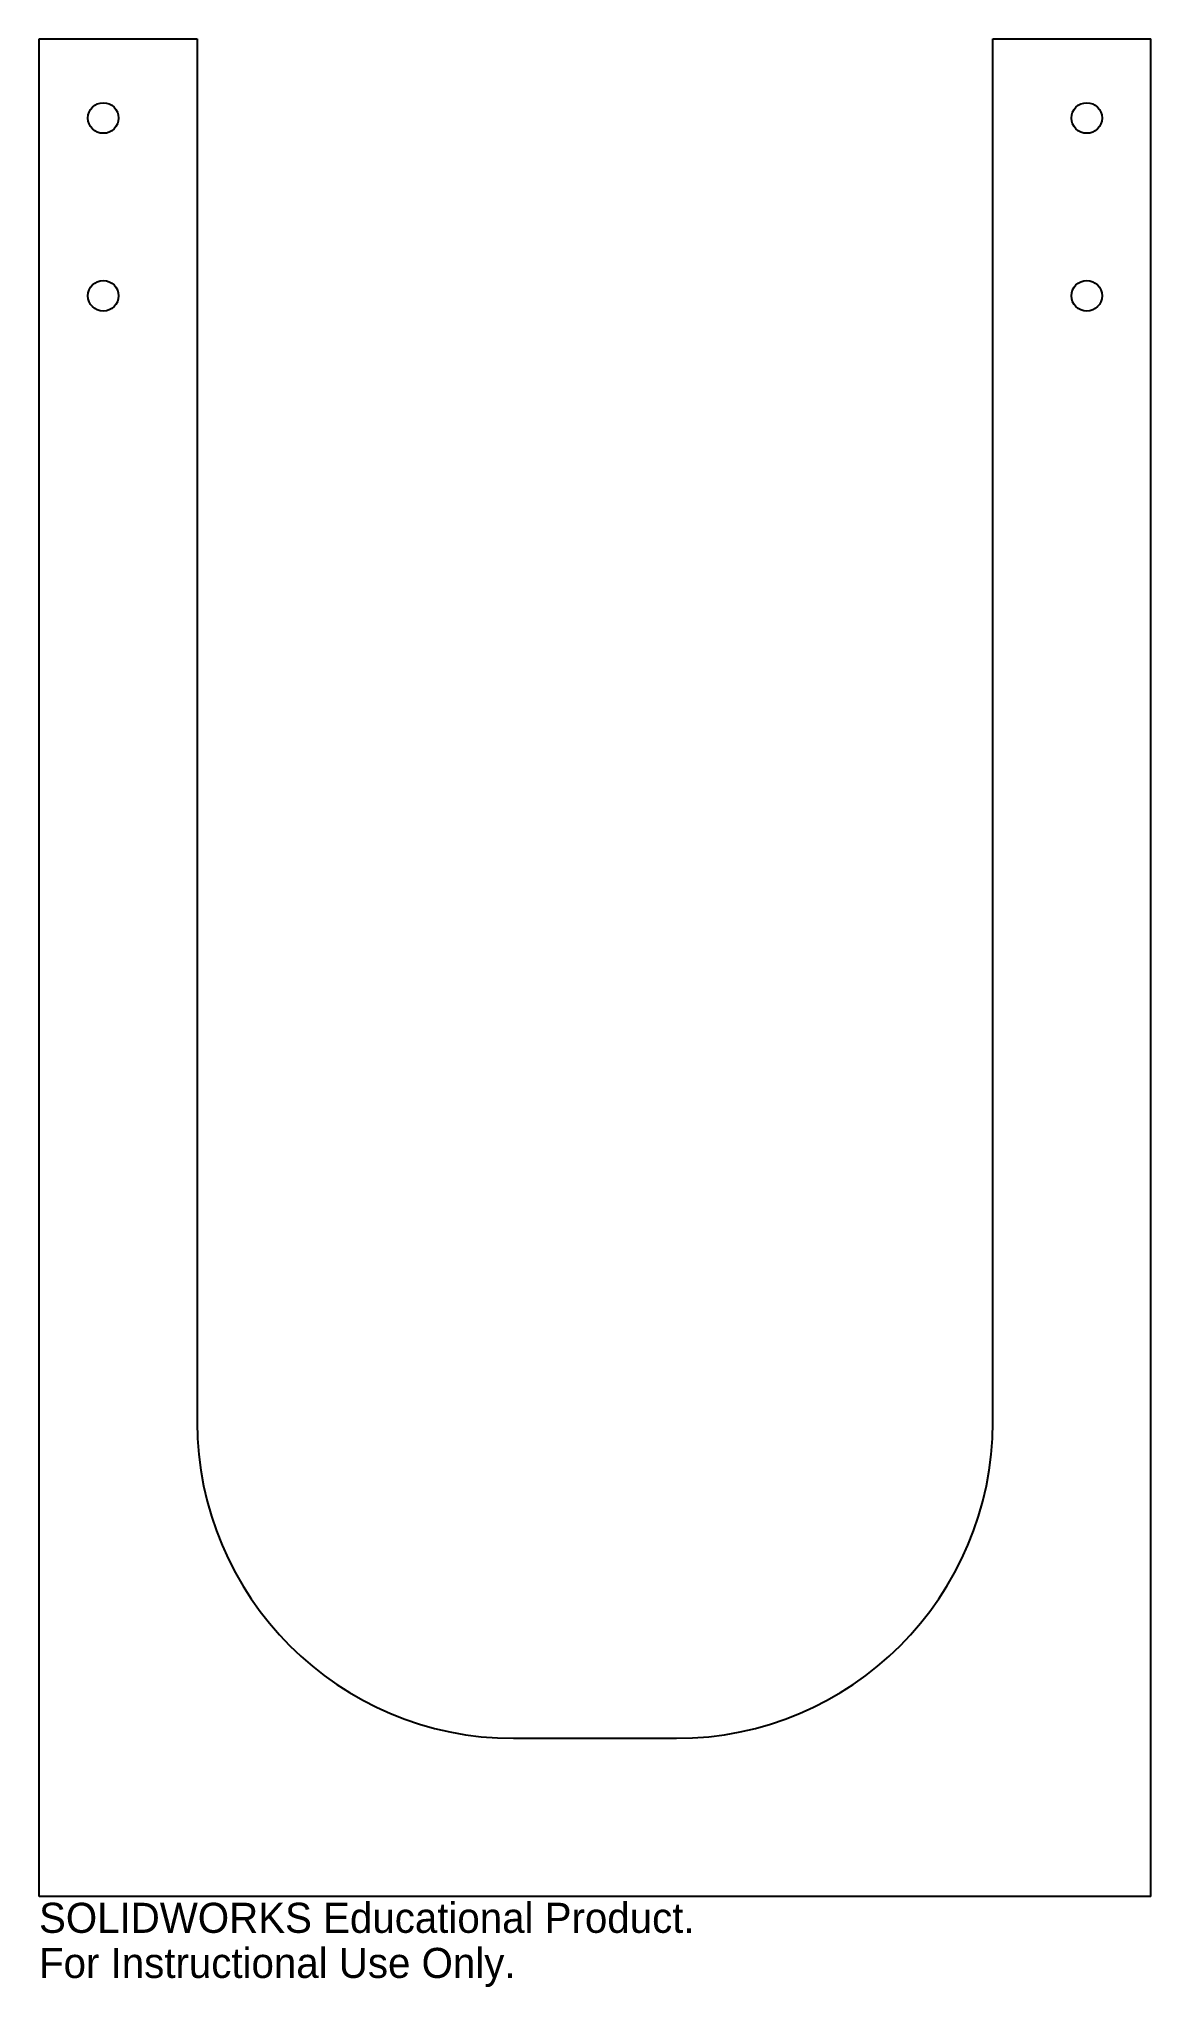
# Model space of a CAD drawing. Header units: millimetres. Extents: x -272 to -93, y -357 to -44.
import ezdxf

# ---------------------------------------------------------------- set-up
doc = ezdxf.new("R2010")
doc.units = ezdxf.units.MM
doc.styles.add('SLDTEXTSTYLE0', font='Arail.ttf')

msp = doc.modelspace()

# ---------------------------------------------------------------- linework, layer by layer
at = {"color": 1, "linetype": 'Continuous', "lineweight": 25}
for p, q in [((-271.67, -342.9), (-271.67, -44.45)), ((-271.67, -44.45), (-246.27, -44.45)), ((-246.27, -44.45), (-246.27, -266.7)), ((-118.54, -266.7), (-118.54, -44.45)), ((-118.54, -44.45), (-93.14, -44.45)), ((-93.14, -342.9), (-93.14, -44.45)), ((-195.47, -317.5), (-169.34, -317.5)), ((-93.14, -342.9), (-271.67, -342.9))]:
    msp.add_line(p, q, dxfattribs=at)
for centre in [(-261.35, -57.15), (-103.45, -57.15), (-261.35, -85.72), (-103.45, -85.72)]:
    msp.add_circle(centre, 2.46, dxfattribs=at)
for centre, start, end in [((-195.47, -266.7), 180, 270), ((-169.34, -266.7), 270, 360)]:
    msp.add_arc(centre, 50.8, start, end, dxfattribs=at)

# ---------------------------------------------------------------- texts
at = {"color": 7, "linetype": 'Continuous', "char_height": 4.8336, "attachment_point": 1, "style": 'SLDTEXTSTYLE0'}
for s, insert in [('SOLIDWORKS Educational Product.', (-271.67, -343.92)), ('For Instructional Use Only.', (-271.67, -351.17))]:
    msp.add_mtext(s, dxfattribs=dict(at, insert=insert))

doc.saveas('drawing.dxf')
